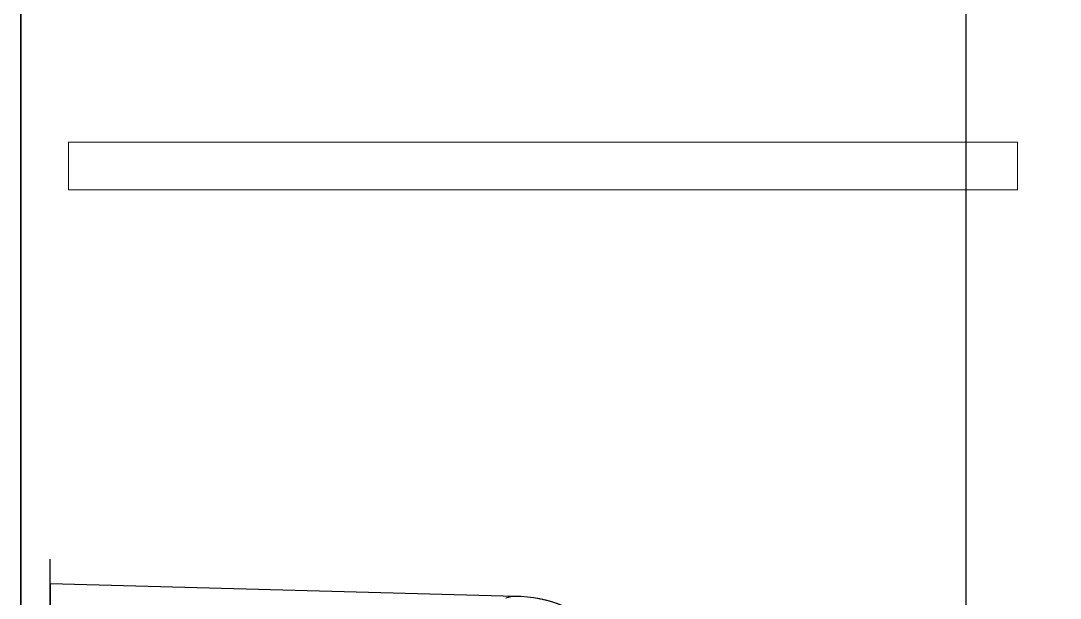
# Model space of a CAD drawing. Header units: millimetres. Extents: x 2148 to 2681, y 758 to 986.
# Drawn here: x 2409.3399 to 2409.6122, y 949.3105 to 949.4619 of the extents above; entities that cross this region are included whole.
import ezdxf

# ---------------------------------------------------------------- set-up
doc = ezdxf.new("R2010")
doc.units = ezdxf.units.MM
for name, color, linetype in [('0.1', 193, 'Continuous'), ('0.4', 121, 'Continuous'), ('4', 4, 'Continuous'), ('DR', 7, 'Continuous'), ('hacht', 8, 'Continuous')]:
    doc.layers.add(name, color=color, linetype=linetype)

msp = doc.modelspace()

# ---------------------------------------------------------------- hatches: boundary and pattern name
at = {"layer": 'hacht', "ltscale": 0.05}
h = msp.add_hatch(dxfattribs=at)
h.set_pattern_fill('NET', color=256, scale=2.375, style=0)
h.set_pattern_definition([(0, (82234.70970642353, 3047.263580664669), (0, 0.296875), []), (90, (82234.70970642353, 3047.263580664669), (-0.296875, 1.817835092484352e-17), [])])
h.paths.add_polyline_path([(2410.276402469933, 949.6084910182088), (2410.301402469971, 949.6084910182088), (2410.301402469971, 949.633491018203), (2410.701402469965, 949.633491018203, 0.3789507843746555), (2410.301402470073, 950.0084910182111), (2410.276402469933, 950.0084910182117), (2410.276402469919, 950.4326616860243), (2410.246666755343, 950.4326616860243), (2409.846666755334, 950.4326616863699), (2409.352389972138, 950.4326616863917), (2409.352389972138, 950.3415498843885), (2409.587555791969, 950.3415498843885), (2409.587555791969, 949.9338361981935), (2409.600995940001, 949.9338361981935), (2409.600995940001, 949.9213361981964), (2409.587555791969, 949.9213361981964), (2409.587555791969, 949.4300491061653), (2409.600995940001, 949.4300491061653), (2409.600995940001, 949.4175491061677), (2409.587555791969, 949.4175491061677), (2409.587555791969, 948.9361779381337), (2409.600995940001, 948.9361779381333), (2409.600995940001, 948.9236779381366), (2409.587555791969, 948.9236779381366), (2409.587555791969, 948.4361779381337), (2409.600995940001, 948.4361779381337), (2409.600995940001, 948.4236779381366), (2409.587555791969, 948.4236779381366), (2409.587555791969, 948.4014659085395), (2409.352389972138, 948.40146590854), (2409.352389972138, 947.6650508372762), (2409.750724172268, 947.6650508372762), (2409.750724172268, 948.120050837288), (2409.775724172263, 948.120050837288, -0.4137472524020626), (2410.200724172251, 947.6650508372762), (2410.846402469926, 947.6650508372767), (2410.846402469926, 948.5215723467097), (2410.446402469917, 948.5215723467097), (2410.446402469917, 948.5929748259493), (2410.471402469911, 948.5929748259493), (2410.471402469911, 948.6179748259582), (2410.771402469899, 948.6179748259582, 0.4263843405938895), (2410.472368477338, 948.8930368687878, 0.0008595729627056156), (2410.471402469983, 948.8929748259524), (2410.446402469917, 948.8929748259524), (2410.446402469931, 949.09326322394), (2410.471402469911, 949.09326322394), (2410.471402469911, 949.1182632239487), (2410.771402469899, 949.1182632239487, 0.4263843405938895), (2410.472368477338, 949.3933252667783, 0.0008595729627056156), (2410.471402469983, 949.3932632239429), (2410.446402469959, 949.3932632239429), (2410.446402469959, 949.5227688411522), (2410.276402469948, 949.5227688411522)])
h.paths.add_polyline_path([(2410.748492831617, 950.2499078222539, -0.001121560340920636), (2410.749000749076, 950.2504881231656, 0.003321443651864118)], flags=17)
h.paths.add_polyline_path([(2410.841148183206, 950.1145374833186, 0.1043980418510775), (2410.940453821318, 950.1159242321983), (2411.012284555376, 950.1363326131767), (2411.059526026501, 950.1500047294129), (2411.070425049232, 950.1591365850426), (2411.070425049247, 950.2344820387297), (2411.093990503786, 950.2344820387297, -0.4142135623750828), (2411.115395791673, 950.2130767508422, -0.3900070384134104), (2411.095772518156, 950.1917457692815), (2411.09577251814, 950.1621718710743), (2411.0890816035, 950.1621718710747), (2411.0890816035, 950.191671462955), (2411.070425049232, 950.191671462955), (2411.070425049232, 950.1591365850448), (2411.059526026485, 950.1500047294084), (2411.012284555783, 950.1363326131403), (2410.940453821318, 950.1159242321983, -0.1043980418502901)])
h.paths.add_polyline_path([(2410.749000750327, 950.1689133522067, -0.1935376283461654), (2410.734422272002, 950.2097007383879, 0.1935376238928756), (2410.749000749657, 950.168913352952, 0.1598959040711369), (2410.841363236211, 950.1144902961495, -0.1598959025816975)], flags=16)
h.paths.add_polyline_path([(2410.12678843807, 949.033580237522), (2409.694339887928, 949.033580237522), (2409.694339887928, 948.8444669131221), (2410.12678843807, 948.8444669131221)], flags=24)

# ---------------------------------------------------------------- linework, layer by layer
at = {"color": 8, "ltscale": 0.05, "elevation": 9.94948475406889e-10}
msp.add_lwpolyline([(2409.339889972141, 948.40146590854), (2409.587555791969, 948.40146590854), (2409.587555791969, 950.3415498843885), (2409.339889972141, 950.3415498843885)], close=True, dxfattribs=at)
at = {"layer": '0.1'}
for p, q in [((2409.347572954653, 949.0279016424691, 3.997401399066538e-09), (2409.347572954667, 949.3207346098142, 3.997401399066538e-09)), ((2409.347572954653, 949.0279016424691, 3.997401399066538e-09), (2409.347572954667, 949.3207346098142, 3.997401399066538e-09)), ((2409.347572954653, 949.0279016424691, 3.997401399066538e-09), (2409.347572954667, 949.3207346098142, 3.997401399066538e-09)), ((2409.347572954653, 949.0279016424691, 3.997401399066538e-09), (2409.347572954667, 949.3207346098142, 3.997401399066538e-09)), ((2409.347572954653, 949.0279016424691, 3.997401399066538e-09), (2409.347572954667, 949.3207346098142, 3.997401399066538e-09)), ((2409.347572954653, 949.0279016424691, 3.997401399066538e-09), (2409.347572954667, 949.3207346098142, 3.997401399066538e-09)), ((2409.347572954653, 949.0279016424691, 3.997401399066538e-09), (2409.347572954667, 949.3207346098142, 3.997401399066538e-09)), ((2409.347572954653, 949.0279016424691, 3.997401399066538e-09), (2409.347572954667, 949.3207346098142, 3.997401399066538e-09)), ((2409.347572954653, 949.0279016424691, 3.997401399066538e-09), (2409.347572954667, 949.3207346098142, 3.997401399066538e-09)), ((2409.347572954653, 949.0279016424691, 3.997401399066538e-09), (2409.347572954667, 949.3207346098142, 3.997401399066538e-09)), ((2409.347572954667, 949.314251832381, 3.997401399066538e-09), (2409.347572954667, 949.0343844199168, 3.997401399066538e-09)), ((2409.469487962347, 949.3109838142199, 3.997401399066538e-09), (2409.347572954667, 949.314251832381, 3.997401399066538e-09)), ((2409.347572954667, 949.314251832381, 3.997401399066538e-09), (2409.347572954667, 949.0343844199168, 3.997401399066538e-09)), ((2409.469487962347, 949.3109838142199, 3.997401399066538e-09), (2409.347572954667, 949.314251832381, 3.997401399066538e-09)), ((2409.347572954667, 949.314251832381, 3.997401399066538e-09), (2409.347572954667, 949.0343844199168, 3.997401399066538e-09)), ((2409.469487962347, 949.3109838142199, 3.997401399066538e-09), (2409.347572954667, 949.314251832381, 3.997401399066538e-09)), ((2409.347572954667, 949.314251832381, 3.997401399066538e-09), (2409.347572954667, 949.0343844199168, 3.997401399066538e-09)), ((2409.469487962347, 949.3109838142199, 3.997401399066538e-09), (2409.347572954667, 949.314251832381, 3.997401399066538e-09)), ((2409.347572954667, 949.314251832381, 3.997401399066538e-09), (2409.347572954667, 949.0343844199168, 3.997401399066538e-09)), ((2409.469487962347, 949.3109838142199, 3.997401399066538e-09), (2409.347572954667, 949.314251832381, 3.997401399066538e-09)), ((2409.347572954667, 949.314251832381, 3.997401399066538e-09), (2409.347572954667, 949.0343844199168, 3.997401399066538e-09)), ((2409.469487962347, 949.3109838142199, 3.997401399066538e-09), (2409.347572954667, 949.314251832381, 3.997401399066538e-09)), ((2409.347572954667, 949.314251832381, 3.997401399066538e-09), (2409.347572954667, 949.0343844199168, 3.997401399066538e-09)), ((2409.469487962347, 949.3109838142199, 3.997401399066538e-09), (2409.347572954667, 949.314251832381, 3.997401399066538e-09)), ((2409.347572954667, 949.314251832381, 3.997401399066538e-09), (2409.347572954667, 949.0343844199168, 3.997401399066538e-09)), ((2409.469487962347, 949.3109838142199, 3.997401399066538e-09), (2409.347572954667, 949.314251832381, 3.997401399066538e-09)), ((2409.347572954667, 949.314251832381, 3.997401399066538e-09), (2409.347572954667, 949.0343844199168, 3.997401399066538e-09)), ((2409.469487962347, 949.3109838142199, 3.997401399066538e-09), (2409.347572954667, 949.314251832381, 3.997401399066538e-09)), ((2409.347572954667, 949.314251832381, 3.997401399066538e-09), (2409.347572954667, 949.0343844199168, 3.997401399066538e-09)), ((2409.469487962347, 949.3109838142199, 3.997401399066538e-09), (2409.347572954667, 949.314251832381, 3.997401399066538e-09))]:
    msp.add_line(p, q, dxfattribs=at)
for centre, radius, start, end in [((2409.469446749926, 949.3043172916013, 3.997401399066538e-09), 0.006666649999833333, 89.64580220650504, 111.7947487024262), ((2409.469446749926, 949.3043172916013, 3.997401399066538e-09), 0.006666649999833333, 89.64580220650504, 111.7947487024262), ((2409.469446749926, 949.3043172916013, 3.997401399066538e-09), 0.006666649999833333, 89.64580220650504, 111.7947487024262), ((2409.469446749926, 949.3043172916013, 3.997401399066538e-09), 0.006666649999833333, 89.64580220650504, 111.7947487024262), ((2409.469446749926, 949.3043172916013, 3.997401399066538e-09), 0.006666649999833333, 89.64580220650504, 111.7947487024262), ((2409.469446749926, 949.3043172916013, 3.997401399066538e-09), 0.006666649999833333, 89.64580220650504, 111.7947487024262), ((2409.469446749926, 949.3043172916013, 3.997401399066538e-09), 0.006666649999833333, 89.64580220650504, 111.7947487024262), ((2409.469446749926, 949.3043172916013, 3.997401399066538e-09), 0.006666649999833333, 89.64580220650504, 111.7947487024262), ((2409.469446749926, 949.3043172916013, 3.997401399066538e-09), 0.006666649999833333, 89.64580220650504, 111.7947487024262), ((2409.469446749926, 949.3043172916013, 3.997401399066538e-09), 0.006666649999833333, 89.64580220650504, 111.7947487024262), ((2409.469281900243, 949.2776512011413, 3.997401399066538e-09), 0.03333324999916667, 44.76014608033106, 90), ((2409.469281900243, 949.2776512011413, 3.997401399066538e-09), 0.03333324999916667, 44.76014608033106, 90), ((2409.469281900243, 949.2776512011413, 3.997401399066538e-09), 0.03333324999916667, 44.76014608033106, 90), ((2409.469281900243, 949.2776512011413, 3.997401399066538e-09), 0.03333324999916667, 44.76014608033106, 90), ((2409.469281900243, 949.2776512011413, 3.997401399066538e-09), 0.03333324999916667, 44.76014608033106, 90), ((2409.469281900243, 949.2776512011413, 3.997401399066538e-09), 0.03333324999916667, 44.76014608033106, 90), ((2409.469281900243, 949.2776512011413, 3.997401399066538e-09), 0.03333324999916667, 44.76014608033106, 90), ((2409.469281900243, 949.2776512011413, 3.997401399066538e-09), 0.03333324999916667, 44.76014608033106, 90), ((2409.469281900243, 949.2776512011413, 3.997401399066538e-09), 0.03333324999916667, 44.76014608033106, 90), ((2409.469281900243, 949.2776512011413, 3.997401399066538e-09), 0.03333324999916667, 44.76014608033106, 90)]:
    msp.add_arc(centre, radius, start, end, dxfattribs=at)
at = {"layer": '0.4', "color": 193, "lineweight": 0, "ltscale": 0.5}
for p, q in [((2409.347572954667, 949.2375587087816, 3.997401399066538e-09), (2409.347572954667, 949.314251832381, 3.997401399066538e-09)), ((2409.347572954667, 949.314251832381, 3.997401399066538e-09), (2409.469487962347, 949.3109838142199, 3.997401399066538e-09)), ((2409.347572954667, 949.2375587087816, 3.997401399066538e-09), (2409.347572954667, 949.314251832381, 3.997401399066538e-09)), ((2409.347572954667, 949.314251832381, 3.997401399066538e-09), (2409.469487962347, 949.3109838142199, 3.997401399066538e-09)), ((2409.347572954667, 949.2375587087816, 3.997401399066538e-09), (2409.347572954667, 949.314251832381, 3.997401399066538e-09)), ((2409.347572954667, 949.314251832381, 3.997401399066538e-09), (2409.469487962347, 949.3109838142199, 3.997401399066538e-09)), ((2409.347572954667, 949.2375587087816, 3.997401399066538e-09), (2409.347572954667, 949.314251832381, 3.997401399066538e-09)), ((2409.347572954667, 949.314251832381, 3.997401399066538e-09), (2409.469487962347, 949.3109838142199, 3.997401399066538e-09)), ((2409.347572954667, 949.2375587087816, 3.997401399066538e-09), (2409.347572954667, 949.314251832381, 3.997401399066538e-09)), ((2409.347572954667, 949.314251832381, 3.997401399066538e-09), (2409.469487962347, 949.3109838142199, 3.997401399066538e-09)), ((2409.347572954667, 949.2375587087816, 3.997401399066538e-09), (2409.347572954667, 949.314251832381, 3.997401399066538e-09)), ((2409.347572954667, 949.314251832381, 3.997401399066538e-09), (2409.469487962347, 949.3109838142199, 3.997401399066538e-09)), ((2409.347572954667, 949.2375587087816, 3.997401399066538e-09), (2409.347572954667, 949.314251832381, 3.997401399066538e-09)), ((2409.347572954667, 949.314251832381, 3.997401399066538e-09), (2409.469487962347, 949.3109838142199, 3.997401399066538e-09)), ((2409.347572954667, 949.2375587087816, 3.997401399066538e-09), (2409.347572954667, 949.314251832381, 3.997401399066538e-09)), ((2409.347572954667, 949.314251832381, 3.997401399066538e-09), (2409.469487962347, 949.3109838142199, 3.997401399066538e-09)), ((2409.347572954667, 949.2375587087816, 3.997401399066538e-09), (2409.347572954667, 949.314251832381, 3.997401399066538e-09)), ((2409.347572954667, 949.314251832381, 3.997401399066538e-09), (2409.469487962347, 949.3109838142199, 3.997401399066538e-09)), ((2409.347572954667, 949.2375587087816, 3.997401399066538e-09), (2409.347572954667, 949.314251832381, 3.997401399066538e-09)), ((2409.347572954667, 949.314251832381, 3.997401399066538e-09), (2409.469487962347, 949.3109838142199, 3.997401399066538e-09))]:
    msp.add_line(p, q, dxfattribs=at)
for centre, radius, start, end in [((2409.469446749926, 949.3043172916013, 3.997401399066538e-09), 0.006666649999684805, 89.64580220650504, 111.7947487024262), ((2409.469446749926, 949.3043172916013, 3.997401399066538e-09), 0.006666649999684807, 89.64580220650504, 111.7947487024262), ((2409.469446749926, 949.3043172916013, 3.997401399066538e-09), 0.006666649999684805, 89.64580220650504, 111.7947487024262), ((2409.469446749926, 949.3043172916013, 3.997401399066538e-09), 0.006666649999684807, 89.64580220650504, 111.7947487024262), ((2409.469446749926, 949.3043172916013, 3.997401399066538e-09), 0.006666649999684805, 89.64580220650504, 111.7947487024262), ((2409.469446749926, 949.3043172916013, 3.997401399066538e-09), 0.006666649999684807, 89.64580220650504, 111.7947487024262), ((2409.469446749926, 949.3043172916013, 3.997401399066538e-09), 0.006666649999684805, 89.64580220650504, 111.7947487024262), ((2409.469446749926, 949.3043172916013, 3.997401399066538e-09), 0.006666649999684807, 89.64580220650504, 111.7947487024262), ((2409.469446749926, 949.3043172916013, 3.997401399066538e-09), 0.006666649999684805, 89.64580220650504, 111.7947487024262), ((2409.469446749926, 949.3043172916013, 3.997401399066538e-09), 0.006666649999684807, 89.64580220650504, 111.7947487024262), ((2409.469446749926, 949.3043172916013, 3.997401399066538e-09), 0.006666649999684805, 89.64580220650504, 111.7947487024262), ((2409.469446749926, 949.3043172916013, 3.997401399066538e-09), 0.006666649999684807, 89.64580220650504, 111.7947487024262), ((2409.469446749926, 949.3043172916013, 3.997401399066538e-09), 0.006666649999684805, 89.64580220650504, 111.7947487024262), ((2409.469446749926, 949.3043172916013, 3.997401399066538e-09), 0.006666649999684807, 89.64580220650504, 111.7947487024262), ((2409.469446749926, 949.3043172916013, 3.997401399066538e-09), 0.006666649999684805, 89.64580220650504, 111.7947487024262), ((2409.469446749926, 949.3043172916013, 3.997401399066538e-09), 0.006666649999684807, 89.64580220650504, 111.7947487024262), ((2409.469446749926, 949.3043172916013, 3.997401399066538e-09), 0.006666649999684805, 89.64580220650504, 111.7947487024262), ((2409.469446749926, 949.3043172916013, 3.997401399066538e-09), 0.006666649999684807, 89.64580220650504, 111.7947487024262), ((2409.469446749926, 949.3043172916013, 3.997401399066538e-09), 0.006666649999684805, 89.64580220650504, 111.7947487024262), ((2409.469446749926, 949.3043172916013, 3.997401399066538e-09), 0.006666649999684807, 89.64580220650504, 111.7947487024262), ((2409.469281900243, 949.2776512011413, 3.997401399066538e-09), 0.03333324999917908, 44.76014608033106, 89.64580220650504), ((2409.469281900243, 949.2776512011413, 3.997401399066538e-09), 0.03333324999917908, 44.76014608033106, 89.64580220650504), ((2409.469281900243, 949.2776512011413, 3.997401399066538e-09), 0.03333324999917908, 44.76014608033106, 89.64580220650504), ((2409.469281900243, 949.2776512011413, 3.997401399066538e-09), 0.03333324999917908, 44.76014608033106, 89.64580220650504), ((2409.469281900243, 949.2776512011413, 3.997401399066538e-09), 0.03333324999917908, 44.76014608033106, 89.64580220650504), ((2409.469281900243, 949.2776512011413, 3.997401399066538e-09), 0.03333324999917908, 44.76014608033106, 89.64580220650504), ((2409.469281900243, 949.2776512011413, 3.997401399066538e-09), 0.03333324999917908, 44.76014608033106, 89.64580220650504), ((2409.469281900243, 949.2776512011413, 3.997401399066538e-09), 0.03333324999917908, 44.76014608033106, 89.64580220650504), ((2409.469281900243, 949.2776512011413, 3.997401399066538e-09), 0.03333324999917908, 44.76014608033106, 89.64580220650504), ((2409.469281900243, 949.2776512011413, 3.997401399066538e-09), 0.03333324999917908, 44.76014608033106, 89.64580220650504)]:
    msp.add_arc(centre, radius, start, end, dxfattribs=at)
at = {"layer": '4', "color": 4, "linetype": 'ByBlock', "ltscale": 0.5}
msp.add_line((2409.339889972141, 947.6650508372762), (2409.339889972141, 950.4326616863923), dxfattribs=at)
at = {"layer": 'DR', "color": 7, "lineweight": 0, "ltscale": 0.5}
for p, q in [((2409.352389972138, 949.4300491061653), (2409.352389972138, 949.4175491061682)), ((2409.352389972138, 949.4300491061653), (2409.600995940001, 949.4300491061653)), ((2409.600995940001, 949.4300491061653), (2409.600995940001, 949.4175491061682)), ((2409.352389972138, 949.4175491061682), (2409.600995940001, 949.4175491061682))]:
    msp.add_line(p, q, dxfattribs=at)

doc.saveas('drawing.dxf')
